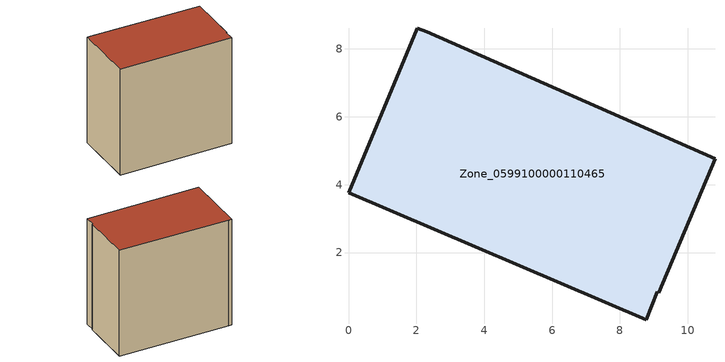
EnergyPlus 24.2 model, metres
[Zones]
Zone_0599100000110465
 floor ground (C_G): 9.15,0.81 9.1,0.84 8.77,0.02 0,3.77 2.03,8.61 2.3,8.51 10.8,4.76 z0
 wall outside (C_F): 9.1,0.84 9.15,0.81 10.8,4.76 2.3,8.51 2.03,8.61 0,3.77 8.77,0.02 9.1,0.84 z0:9.37
 roof outside (C_R): 2.03,8.61 0,3.77 8.77,0.02 9.1,0.84 9.15,0.81 10.8,4.76 2.3,8.51 z9.37
[BUILDING]
Pand.0599100000110465: North Axis=0; Terrain=City; Loads Convergence Tolerance Value=0.04; Temperature Convergence Tolerance Value=0.4; Solar Distribution=FullExterior; Maximum Number of Warmup Days=25; Minimum Number of Warmup Days=1
[Site:Location]
Rotterdam.The.Hague.AP_ZH_NLD Design_Conditions: Latitude=51.96; Longitude=4.45; Time Zone=1; Elevation=-4.5
[SITE:GROUNDTEMPERATURE:BUILDINGSURFACE]
18, 18, 18, 18, 18, 18, 18, 18, 18, 18, 18, 18
[MATERIAL] Thermal Absorptance=0.9; Solar Absorptance=0.7; Visible Absorptance=0.7
Name | Roughness | Thickness | Conductivity | Density | Specific Heat
G.TI.1946 | MediumSmooth | 0.15 | 1 | 540 | 1210
F.TI.1946 | Rough | 0.3 | 0.857143 | 1920 | 840
R.TI.1946 | MediumRough | 0.2 | 0.1 | 1500 | 1000
[CONSTRUCTION]
C_G: G.TI.1946
C_F: F.TI.1946
C_R: R.TI.1946
[ZONE]
Zone_0599100000110465: Type=1; Multiplier=1; Ceiling Height=Autocalculate; Volume=Autocalculate; Floor Area=autocalculate; Part of Total Floor Area=Yes
[ZONEINFILTRATION:DESIGNFLOWRATE]
Infil_Zone_0599100000110465: Zone or ZoneList or Space or SpaceList=Zone_0599100000110465; Schedule=AlwaysOn; Design Flow Rate Calculation Method=Flow/Area; Flow Rate per Floor Area=0.003; Constant Term Coefficient=1; Temperature Term Coefficient=0; Velocity Term Coefficient=0; Velocity Squared Term Coefficient=0
[HVACTEMPLATE:ZONE:IDEALLOADSAIRSYSTEM]
Zone_0599100000110465: Maximum Heating Supply Air Temperature=50; Minimum Cooling Supply Air Temperature=13; Maximum Heating Supply Air Humidity Ratio=0.0156; Minimum Cooling Supply Air Humidity Ratio=0.0077; Heating Limit=NoLimit; Cooling Limit=NoLimit; Dehumidification Control Type=ConstantSensibleHeatRatio; Cooling Sensible Heat Ratio=0.7; Dehumidification Setpoint=60; Humidification Control Type=None; Humidification Setpoint=30; Outdoor Air Method=None; Outdoor Air Flow Rate per Person=0.00944; Outdoor Air Flow Rate per Zone Floor Area=0; Outdoor Air Flow Rate per Zone=0; Demand Controlled Ventilation Type=None; Outdoor Air Economizer Type=NoEconomizer; Heat Recovery Type=None; Sensible Heat Recovery Effectiveness=0.7; Latent Heat Recovery Effectiveness=0.65
[ZONECONTROL:THERMOSTAT]
ThermostatControl_Zone_0599100000110465: Zone or ZoneList=Zone_0599100000110465; Control Type Schedule=DualSetpointControlType; Control 1=Thermostat_Zone_0599100000110465; Temperature Difference Between Cutout And Setpoint=0
[THERMOSTATSETPOINT:DUALSETPOINT]
Thermostat_Zone_0599100000110465: Heating Setpoint Temperature Schedule=HeatingSetpoint_Zone_0599100000110465; Cooling Setpoint Temperature Schedule=CoolingSetpoint_Zone_0599100000110465
[SCHEDULE:COMPACT]
HeatingSetpoint_Zone_0599100000110465: Through: 12/31, For: AllDays, Until: 24:00, 21
CoolingSetpoint_Zone_0599100000110465: Through: 12/31, For: AllDays, Until: 24:00, 24
DualSetpointControlType: Through: 12/31, For: AllDays, Until: 24:00, 4
AlwaysOn: Through: 12/31, For: AllDays, Until: 24:00, 1
